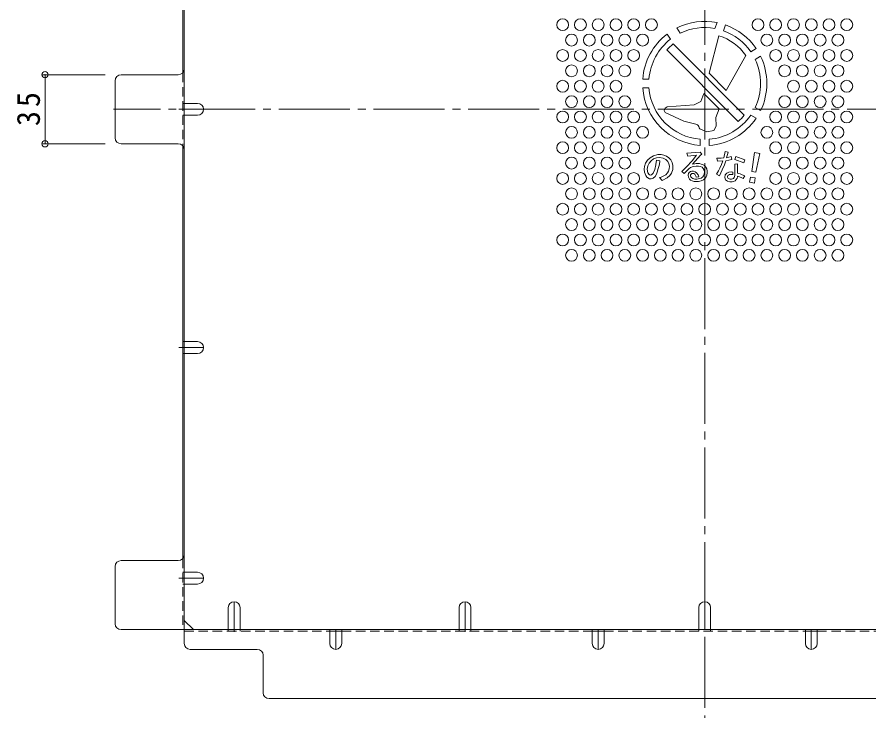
# Model space of a CAD drawing. Units: millimetres at full size, sheet at 1:4; details may follow other scales. Extents: x -932 to 1022, y -779 to 757.
# Drawn here: x 87.3 to 519.1, y 16 to 371.4 of the extents above; entities that cross this region are included whole.
import ezdxf

# ---------------------------------------------------------------- set-up
doc = ezdxf.new("R2010")
doc.units = ezdxf.units.MM
doc.header["$LTSCALE"] = 4
doc.header["$PDMODE"] = 32
doc.header["$PDSIZE"] = 3.2
for name, pattern in [('CHAIN1', [8, 5, -1, 1, -1]), ('CHAIN2', [12, 9, -1, 1, -1]), ('DASHED1', [1.8, 1.2, -0.6])]:
    doc.linetypes.add(name, pattern=pattern)
for name, color, linetype, lineweight in [('A-4_その他', 7, 'Continuous', 9), ('A-6_寸法', 2, 'Continuous', 9), ('A-7_ハッチ', 2, 'Continuous', 9), ('A-8_記号', 2, 'Continuous', 9), ('A-C_SENKIRI', 3, 'Continuous', 9)]:
    doc.layers.add(name, color=color, linetype=linetype, lineweight=lineweight)
doc.styles.add('ＭＳ ゴシック', font='')
doc.styles.get('ＭＳ ゴシック').set_extended_font_data('MS Gothic')

msp = doc.modelspace()

# ---------------------------------------------------------------- linework, layer by layer
at = {"layer": 'A-4_その他'}
for p, q in [((100.318, 342.116), (132.089, 342.116)), ((100.318, 342.116), (132.089, 342.116)), ((101.518, 342.116), (101.518, 307.115)), ((101.518, 342.116), (101.518, 307.115)), ((100.318, 307.115), (132.089, 307.115)), ((100.318, 307.115), (132.089, 307.115))]:
    msp.add_line(p, q, dxfattribs=at)
for p in [(101.518, 342.116), (101.518, 307.115)]:
    msp.add_point(p, dxfattribs=at)
at = {"layer": 'A-6_寸法'}
for centre in [(363.892, 367.484), (372.892, 367.484), (381.892, 367.484), (390.892, 367.484), (399.892, 367.484), (408.892, 367.484), (462.892, 367.484), (471.892, 367.484), (480.892, 367.484), (489.892, 367.484), (498.892, 367.484), (507.892, 367.484), (368.392, 359.689), (377.392, 359.689), (386.392, 359.689), (395.392, 359.689), (404.392, 359.689), (467.392, 359.689), (476.392, 359.689), (485.392, 359.689), (494.392, 359.689), (503.392, 359.689), (363.892, 351.895), (372.892, 351.895), (381.892, 351.895), (390.892, 351.895), (399.892, 351.895), (471.892, 351.895), (480.892, 351.895), (489.892, 351.895), (498.892, 351.895), (507.892, 351.895), (368.392, 344.101), (377.392, 344.101), (386.392, 344.101), (395.392, 344.101), (476.392, 344.101), (485.392, 344.101), (494.392, 344.101), (503.392, 344.101), (363.892, 336.307), (372.892, 336.307), (381.892, 336.307), (390.892, 336.307), (480.892, 336.307), (489.892, 336.307), (498.892, 336.307), (507.892, 336.307), (368.392, 328.512), (377.392, 328.512), (386.392, 328.512), (395.392, 328.512), (476.392, 328.512), (485.392, 328.512), (494.392, 328.512), (503.392, 328.512), (363.892, 320.718), (372.892, 320.718), (381.892, 320.718), (390.892, 320.718), (399.892, 320.718), (471.892, 320.718), (480.892, 320.718), (489.892, 320.718), (498.892, 320.718), (507.892, 320.718), (368.392, 312.924), (377.392, 312.924), (386.392, 312.924), (395.392, 312.924), (404.392, 312.924), (467.392, 312.924), (476.392, 312.924), (485.392, 312.924), (494.392, 312.924), (503.392, 312.924), (363.892, 305.13), (372.892, 305.13), (381.892, 305.13), (390.892, 305.13), (399.892, 305.13), (471.892, 305.13), (480.892, 305.13), (489.892, 305.13), (498.892, 305.13), (507.892, 305.13), (368.392, 297.336), (377.392, 297.336), (386.392, 297.336), (395.392, 297.336), (476.392, 297.336), (485.392, 297.336), (494.392, 297.336), (503.392, 297.336), (363.892, 289.541), (372.892, 289.541), (381.892, 289.541), (390.892, 289.541), (399.892, 289.541), (471.892, 289.541), (480.892, 289.541), (489.892, 289.541), (498.892, 289.541), (507.892, 289.541), (368.392, 281.747), (377.392, 281.747), (386.392, 281.747), (395.392, 281.747), (404.392, 281.747), (413.392, 281.747), (422.392, 281.747), (431.392, 281.747), (440.392, 281.747), (449.392, 281.747), (458.392, 281.747), (467.392, 281.747), (476.392, 281.747), (485.392, 281.747), (494.392, 281.747), (503.392, 281.747), (363.892, 273.953), (372.892, 273.953), (381.892, 273.953), (390.892, 273.953), (399.892, 273.953), (408.892, 273.953), (417.892, 273.953), (426.892, 273.953), (435.892, 273.953), (444.892, 273.953), (453.892, 273.953), (462.892, 273.953), (471.892, 273.953), (480.892, 273.953), (489.892, 273.953), (498.892, 273.953), (507.892, 273.953), (368.392, 266.159), (377.392, 266.159), (386.392, 266.159), (395.392, 266.159), (404.392, 266.159), (413.392, 266.159), (422.392, 266.159), (431.392, 266.159), (440.392, 266.159), (449.392, 266.159), (458.392, 266.159), (467.392, 266.159), (476.392, 266.159), (485.392, 266.159), (494.392, 266.159), (503.392, 266.159), (363.892, 258.364), (372.892, 258.364), (381.892, 258.364), (390.892, 258.364), (399.892, 258.364), (408.892, 258.364), (417.892, 258.364), (426.892, 258.364), (435.892, 258.364), (444.892, 258.364), (453.892, 258.364), (462.892, 258.364), (471.892, 258.364), (480.892, 258.364), (489.892, 258.364), (498.892, 258.364), (507.892, 258.364), (368.392, 250.57), (377.392, 250.57), (386.392, 250.57), (395.392, 250.57), (404.392, 250.57), (413.392, 250.57), (422.392, 250.57), (431.392, 250.57), (440.392, 250.57), (449.392, 250.57), (458.392, 250.57), (467.392, 250.57), (476.392, 250.57), (485.392, 250.57), (494.392, 250.57), (503.392, 250.57)]:
    msp.add_circle(centre, 3, dxfattribs=at)
at = {"layer": 'A-7_ハッチ', "linetype": 'CHAIN2'}
for p, q in [((435.892, 633.212), (435.892, 16.019)), ((736.049, 324.615), (136.167, 324.615))]:
    msp.add_line(p, q, dxfattribs=at)
at = {"layer": 'A-7_ハッチ'}
for p, q in [((172.092, 595.419), (172.092, 53.812)), ((171.292, 552.458), (171.292, 343.076)), ((169.092, 342.116), (140.089, 342.116)), ((137.089, 310.115), (137.089, 339.116)), ((169.092, 307.115), (140.089, 307.115)), ((171.292, 96.773), (171.292, 306.154)), ((169.092, 95.813), (140.089, 95.813)), ((137.089, 63.812), (137.089, 92.813)), ((176.704, 60.812), (172.092, 65.424)), ((140.089, 60.812), (731.696, 60.812)), ((245.892, 60.012), (251.892, 60.012)), ((378.892, 60.012), (384.892, 60.012)), ((486.892, 60.012), (492.892, 60.012)), ((209.093, 50.812), (175.092, 50.812)), ((212.093, 47.812), (212.093, 28.812)), ((215.093, 25.812), (656.691, 25.812))]:
    msp.add_line(p, q, dxfattribs=at)
at = {"layer": 'A-7_ハッチ', "linetype": 'DASHED1'}
for p, q in [((171.292, 343.076), (171.292, 306.154)), ((172.092, 327.615), (171.292, 327.615)), ((172.092, 321.615), (171.292, 321.615)), ((172.092, 206.805), (171.292, 206.805)), ((172.092, 200.805), (171.292, 200.805)), ((171.292, 96.773), (171.292, 60.807)), ((172.092, 89.891), (171.292, 89.891)), ((172.092, 83.891), (171.292, 83.891)), ((194.392, 60.812), (194.392, 60.012)), ((200.392, 60.812), (200.392, 60.012)), ((311.392, 60.812), (311.392, 60.012)), ((317.392, 60.812), (317.392, 60.012)), ((432.892, 60.812), (432.892, 60.012)), ((438.892, 60.812), (438.892, 60.012)), ((172.092, 60.012), (245.892, 60.012)), ((251.892, 60.012), (378.892, 60.012)), ((384.892, 60.012), (486.892, 60.012)), ((492.892, 60.012), (619.892, 60.012))]:
    msp.add_line(p, q, dxfattribs=at)
at = {"layer": 'A-7_ハッチ'}
for centre, start, end in [((140.089, 339.116), 90, 180), ((169.092, 345.116), 270, 0), ((140.089, 310.115), 180, 270), ((169.092, 304.115), 0, 90), ((140.089, 92.813), 90, 180), ((169.092, 98.813), 270, 0), ((140.089, 63.812), 180, 270), ((175.092, 53.812), 180, 270), ((209.093, 47.812), 0, 90), ((215.093, 28.812), 180, 270)]:
    msp.add_arc(centre, 3, start, end, dxfattribs=at)
at = {"layer": 'A-8_記号', "linetype": 'CHAIN1'}
for p, q in [((169.385, 324.615), (181.892, 324.615)), ((169.385, 203.805), (181.892, 203.805)), ((169.385, 86.891), (181.892, 86.891)), ((197.392, 59.612), (197.392, 74.962)), ((314.392, 59.612), (314.392, 74.962)), ((435.892, 60.812), (435.892, 74.962)), ((248.892, 60.812), (248.892, 50.812)), ((381.892, 60.812), (381.892, 50.812)), ((489.892, 60.812), (489.892, 50.812))]:
    msp.add_line(p, q, dxfattribs=at)
at = {"layer": 'A-8_記号'}
for p, q in [((178.892, 327.615), (172.092, 327.615)), ((178.892, 321.615), (172.092, 321.615)), ((178.892, 206.805), (172.092, 206.805)), ((178.892, 200.805), (172.092, 200.805)), ((178.892, 89.891), (172.092, 89.891)), ((178.892, 83.891), (172.092, 83.891)), ((194.392, 71.962), (194.392, 60.812)), ((200.392, 71.962), (200.392, 60.812)), ((311.392, 71.962), (311.392, 60.812)), ((317.392, 71.962), (317.392, 60.812)), ((432.892, 71.962), (432.892, 60.812)), ((438.892, 71.962), (438.892, 60.812)), ((245.892, 53.812), (245.892, 60.812)), ((251.892, 53.812), (251.892, 60.812)), ((378.892, 53.812), (378.892, 60.812)), ((384.892, 53.812), (384.892, 60.812)), ((486.892, 53.812), (486.892, 60.812)), ((492.892, 53.812), (492.892, 60.812))]:
    msp.add_line(p, q, dxfattribs=at)
for centre, start, end in [((178.892, 324.615), 270, 90), ((178.892, 203.805), 270, 90), ((178.892, 86.891), 270, 90), ((197.392, 71.962), 0, 180), ((314.392, 71.962), 0, 180), ((435.892, 71.962), 0, 180), ((248.892, 53.812), 180, 0), ((381.892, 53.812), 180, 0), ((489.892, 53.812), 180, 0)]:
    msp.add_arc(centre, 3, start, end, dxfattribs=at)
at = {"layer": 'A-C_SENKIRI'}
for p, q in [((442.161, 368.574), (441.07, 365.577)), ((446.508, 367.361), (445.431, 364.401)), ((418.615, 360.181), (416.807, 362.764)), ((421.696, 365.824), (423.524, 363.213)), ((443.128, 361.843), (438.182, 342.952)), ((416.675, 354.693), (452.882, 318.487)), ((419.871, 357.735), (455.923, 321.682)), ((459.242, 353.783), (461.977, 355.362)), ((456.728, 351.878), (446.741, 334.068)), ((461.492, 349.886), (464.227, 351.465)), ((438.182, 342.952), (446.741, 334.068)), ((404.473, 339.954), (407.632, 339.954)), ((404.473, 335.454), (407.632, 335.454)), ((433.947, 328.527), (435.522, 332.54)), ((435.522, 332.54), (443.255, 324.837)), ((430.54, 326.875), (433.947, 328.527)), ((415.344, 324.016), (415.842, 322.963)), ((441.523, 320.422), (443.255, 324.837)), ((464.227, 323.943), (461.492, 325.522)), ((425.356, 318.526), (415.842, 322.963)), ((441.753, 316.069), (441.523, 320.422)), ((461.977, 320.045), (459.242, 321.625)), ((431.432, 317.143), (425.356, 318.526)), ((432.867, 315.877), (433.138, 315.131)), ((433.464, 314.776), (433.138, 315.131)), ((437.031, 313.113), (433.464, 314.776)), ((433.642, 309.443), (433.642, 306.284)), ((438.142, 309.443), (438.142, 306.284)), ((406.871, 298.882), (405.846, 297.356)), ((408.169, 300.043), (406.871, 298.882)), ((407.744, 297.366), (408.725, 298.561)), ((409.899, 301.091), (408.169, 300.043)), ((408.725, 298.561), (409.889, 299.419)), ((409.889, 299.419), (411.39, 300.062)), ((412.085, 301.66), (409.899, 301.091)), ((411.158, 296.7), (411.458, 298.798)), ((411.39, 300.062), (413.014, 300.246)), ((413.862, 301.637), (412.085, 301.66)), ((412.905, 297.015), (413.156, 298.085)), ((413.014, 300.246), (414.914, 299.909)), ((415.251, 301.364), (413.862, 301.637)), ((414.914, 299.909), (416.231, 299.235)), ((416.503, 300.863), (415.251, 301.364)), ((416.231, 299.235), (417.242, 298.071)), ((417.641, 300.066), (416.503, 300.863)), ((417.242, 298.071), (417.733, 296.968)), ((418.682, 298.959), (417.641, 300.066)), ((419.448, 297.642), (418.682, 298.959)), ((448.176, 300.308), (446.95, 300.079)), ((461.758, 292.755), (463.899, 302.261)), ((405.322, 295.671), (405.186, 294.328)), ((405.186, 294.328), (405.345, 292.666)), ((405.846, 297.356), (405.322, 295.671)), ((406.733, 294.18), (407.009, 295.896)), ((407.04, 292.446), (406.733, 294.18)), ((407.009, 295.896), (407.744, 297.366)), ((410.589, 294.132), (409.768, 292.202)), ((411.12, 296.489), (410.589, 294.132)), ((411.812, 292.802), (412.381, 294.647)), ((412.381, 294.647), (412.769, 296.058)), ((412.769, 296.058), (412.905, 297.015)), ((417.916, 294.364), (417.579, 293.291)), ((417.733, 296.968), (417.978, 295.804)), ((417.978, 295.804), (417.916, 294.364)), ((419.081, 292.25), (419.693, 294.057)), ((419.816, 296.049), (419.448, 297.642)), ((419.693, 294.057), (419.816, 296.049)), ((451.181, 296.788), (451.181, 292.643)), ((405.345, 292.666), (405.983, 291.117)), ((405.983, 291.117), (406.598, 290.161)), ((406.598, 290.161), (407.896, 289.387)), ((407.728, 291.471), (407.04, 292.446)), ((408.216, 291.182), (407.728, 291.471)), ((407.896, 289.387), (408.806, 289.364)), ((408.859, 291.315), (408.216, 291.182)), ((408.806, 289.364), (409.74, 289.705)), ((409.768, 292.202), (408.859, 291.315)), ((409.74, 289.705), (410.696, 290.502)), ((410.696, 290.502), (411.425, 291.664)), ((411.425, 291.664), (411.812, 292.802)), ((413.872, 290.258), (412.984, 289.952)), ((412.984, 289.952), (414.393, 288.481)), ((414.791, 290.626), (413.872, 290.258)), ((414.393, 288.481), (416.905, 289.799)), ((416.109, 291.453), (414.791, 290.626)), ((417.058, 292.342), (416.109, 291.453)), ((416.905, 289.799), (418.192, 290.963)), ((417.579, 293.291), (417.058, 292.342)), ((418.192, 290.963), (419.081, 292.25)), ((431.485, 290.373), (431.525, 290.147)), ((432.854, 290.347), (431.525, 290.147)), ((432.854, 290.347), (432.535, 291.344)), ((448.176, 292.721), (447.114, 292.297)), ((449.628, 292.844), (448.176, 292.721)), ((450.151, 291.546), (449.21, 291.62)), ((450.175, 292.773), (449.628, 292.844)), ((450.175, 292.773), (450.151, 291.546)), ((451.181, 292.643), (451.155, 291.342)), ((459.832, 293.095), (461.758, 292.755))]:
    msp.add_line(p, q, dxfattribs=at)
for points in [[(430.54, 326.875), (416.809, 325.92), (415.842, 325.147), (415.344, 324.016)], [(437.031, 313.113), (440.448, 313.894), (441.753, 316.069)], [(426.797, 302.368), (427.26, 300.8), (431.787, 301.278), (429.491, 298.499), (426.583, 295.366), (424.314, 293.043), (425.468, 292.034), (427.831, 294.45), (428.747, 295.127), (430.075, 295.658), (431.495, 295.83), (432.703, 295.817), (433.765, 295.605), (434.548, 295.233), (435.146, 294.583), (435.565, 293.743), (435.728, 292.674), (435.647, 291.696), (435.348, 290.899), (434.87, 290.303), (434.108, 289.736), (433.326, 289.463), (431.901, 289.248), (430.841, 289.243), (430.446, 289.289), (429.791, 289.503), (429.384, 289.785), (428.933, 290.328), (428.741, 290.802), (428.741, 291.321), (428.955, 291.784), (429.316, 292.033), (429.802, 292.112), (430.355, 292.033), (430.818, 291.694), (431.225, 291.073), (431.485, 290.373)], [(432.535, 291.344), (431.801, 292.462), (431.056, 292.97), (430.276, 293.286), (429.407, 293.264), (428.752, 293.117), (428.074, 292.586), (427.656, 292.067), (427.453, 291.254), (427.6, 290.169), (428.131, 289.266), (428.752, 288.701), (429.508, 288.295), (430.593, 288.001), (431.733, 287.922), (432.704, 287.945), (434.071, 288.261), (435.2, 288.826), (436.16, 289.605), (436.646, 290.282), (437.03, 291.231), (437.199, 292.315), (437.165, 293.286), (436.922, 294.369), (436.486, 295.198), (435.775, 296.037), (435.073, 296.483), (434.139, 296.855), (433.193, 297.046), (432.216, 297.089), (431.515, 297.078), (430.877, 296.993), (429.741, 296.755), (433.812, 301.361), (434.462, 301.865), (433.505, 302.92), (426.797, 302.368)], [(446.95, 300.079), (447.702, 302.809), (446.329, 303.267), (445.511, 299.948), (444.236, 299.883), (442.716, 299.834), (442.066, 299.794)], [(463.899, 302.261), (461.132, 302.749), (459.832, 293.095)], [(413.156, 298.085), (413.214, 298.541), (411.458, 298.798)], [(442.066, 299.794), (442.309, 298.356), (445.051, 298.445), (444.321, 296.543), (443.525, 294.774), (442.84, 293.336), (441.933, 291.633), (443.304, 290.948), (444.786, 293.889), (445.914, 296.499), (446.599, 298.555), (448.094, 298.788), (449.712, 299.115), (449.353, 300.618), (448.176, 300.308)], [(447.114, 292.297), (446.327, 291.458), (446.054, 290.054), (446.444, 288.846), (447.419, 288.105), (448.705, 287.832), (449.728, 287.84), (450.458, 287.953), (451.252, 288.331), (451.907, 288.936), (452.298, 289.679), (452.474, 290.297), (452.562, 290.775), (453.47, 290.448), (454.767, 289.805), (455.309, 289.452), (456.178, 290.801), (454.843, 291.431), (453.86, 291.834), (452.575, 292.287), (452.53, 296.879), (451.181, 296.788)], [(449.21, 291.62), (448.449, 291.535), (447.869, 291.257), (447.615, 291.016), (447.484, 290.736), (447.445, 290.221), (447.562, 289.832), (447.843, 289.522), (448.348, 289.289), (448.746, 289.23), (449.426, 289.191), (449.99, 289.289), (450.524, 289.56), (450.883, 290.017), (451.068, 290.493), (451.165, 291.017), (451.155, 291.342)]]:
    msp.add_lwpolyline(points, dxfattribs=at)
for points in [[(451.656, 300.607), (451.111, 299.183), (455.664, 297.442), (456.262, 298.954)], [(458.591, 287.676), (461.08, 287.237), (461.533, 289.804), (459.044, 290.243)]]:
    msp.add_lwpolyline(points, close=True, dxfattribs=at)
for centre, radius, start, end in [((435.892, 337.704), 31.5, 78.52075, 116.78679), ((435.892, 337.704), 31.5, 34.09604, 70.30427), ((435.892, 337.704), 31.5, 127.29244, 175.90396), ((435.892, 337.704), 28.35, 79.47578, 115.8668), ((435.892, 337.704), 28.35, 34.55207, 70.33808), ((435.892, 337.704), 28.35, 127.54732, 175.44793), ((435.892, 337.704), 25.2, 34.22699, 73.31452), ((435.892, 337.704), 25.65, 128.65434, 138.52038), ((435.892, 337.704), 28.35, 334.55207, 25.44793), ((435.892, 337.704), 31.5, 334.09604, 25.90396), ((435.892, 337.704), 31.5, 184.09604, 265.90396), ((435.892, 337.704), 28.35, 184.55207, 265.44793), ((435.892, 337.704), 28.35, 274.55207, 325.44793), ((435.892, 337.704), 31.5, 274.09604, 325.90396), ((435.892, 337.704), 25.65, 311.47962, 321.34566), ((430.988, 315.193), 2, 20, 77.17135), ((408.486, 297.082), 2.7, 347.30733, 351.8699)]:
    msp.add_arc(centre, radius, start, end, dxfattribs=at)

# ---------------------------------------------------------------- texts
at = {"layer": 'A-4_その他', "color": 2, "insert": (99.118, 316.115), "char_height": 11.73, "attachment_point": 7, "rotation": 90, "style": 'ＭＳ ゴシック'}
msp.add_mtext('\\T1.27;\\W0.95;35', dxfattribs=at)
msp.add_mtext('\\T1.27;\\W0.95;35', dxfattribs=at)

doc.saveas('drawing.dxf')
